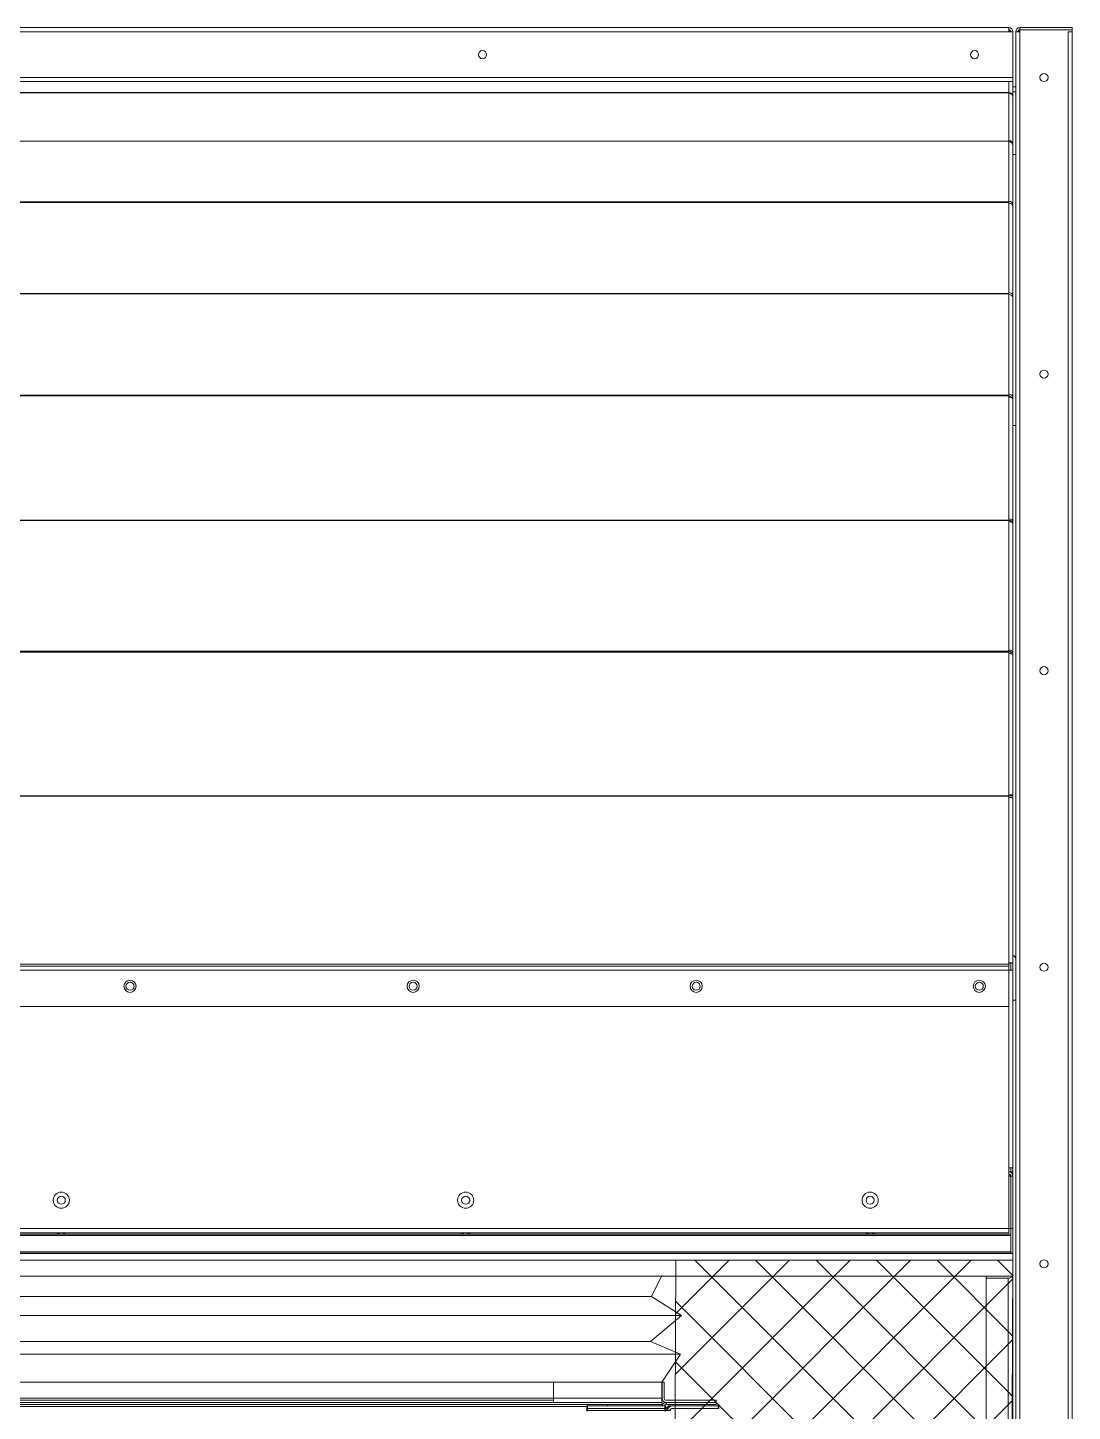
# Model space of a CAD drawing. Header units: millimetres. Extents: x 1416 to 30823, y 990 to 21785.
# Drawn here: x 22346 to 23121, y 10547 to 11573 of the extents above; entities that cross this region are included whole.
import ezdxf

# ---------------------------------------------------------------- set-up
doc = ezdxf.new("R2010")
doc.units = ezdxf.units.MM

# ---------------------------------------------------------------- blocks, each defined once
blk = doc.blocks.new('3753456')
at = {"color": 0, "lineweight": 5}
for p, q in [((337590.2, 91235.5), (337597.8, 91251)), ((337612.3, 91221.4), (337590.2, 91235.5)), ((337589.4, 91202.2), (337612.3, 91221.4)), ((337611.6, 91192.6), (337589.4, 91202.2)), ((337597.8, 91172), (337611.6, 91192.6))]:
    blk.add_line(p, q, dxfattribs=at)
blk = doc.blocks.new('45735')
at = {"color": 0, "lineweight": 5}
for p, q in [((339300, 91099.7), (338517, 91099.7)), ((338539.1, 91085.6), (339322.1, 91085.6)), ((338516.2, 91066.4), (339299.2, 91066.4)), ((339321.4, 91056.8), (338538.4, 91056.8))]:
    blk.add_line(p, q, dxfattribs=at)
for p in [(926.8, -135.8), (1709.8, -135.8)]:
    blk.add_blockref('3753456', p, dxfattribs=at)
blk = doc.blocks.new('2')
at = {"lineweight": 5}
h = blk.add_hatch(dxfattribs=at)
h.set_pattern_fill('ANSI37', scale=10)
h.set_pattern_definition([(45, (-804834.448, -424424.915), (-22.4506403, 22.4506403), []), (135, (-804834.448, -424424.915), (-22.4506403, -22.4506403), [])])
h.paths.add_polyline_path([(23068.2, 8736.4), (23076.6, 10658.7), (22826.6, 10658.7), (22818.2, 8736.4)])
at = {"color": 7, "lineweight": 20}
for p, q in [((23073.5, 11573), (20467.7, 11573)), ((23073.5, 11569.9), (20467.7, 11569.9)), ((23078.6, 8728.1), (23078.6, 11569.9)), ((23081.7, 8728.1), (23081.7, 11569.9)), ((23117.5, 8728.1), (23117.5, 11569.9)), ((23120.6, 8728.1), (23120.6, 11569.9)), ((23076.6, 11536.1), (20464.6, 11536.1)), ((23076.6, 11533), (20464.6, 11533)), ((21979.7, 11524.9), (23073.5, 11524.9)), ((21979.7, 11524.7), (23073.5, 11524.7)), ((21979.7, 11488.9), (23073.5, 11488.9)), ((21979.7, 11488.8), (23073.5, 11488.8)), ((21979.7, 11443.8), (23073.5, 11443.8)), ((21979.7, 11443.4), (23073.5, 11443.4)), ((21979.7, 11375.8), (23073.5, 11375.8)), ((21979.7, 11375.6), (23073.5, 11375.6)), ((21979.7, 11300.4), (23073.5, 11300.4)), ((21979.7, 11299.9), (23073.5, 11299.9)), ((21979.7, 11207.7), (23073.5, 11207.7)), ((21979.7, 11207.5), (23073.5, 11207.5)), ((21979.7, 11110.4), (23073.5, 11110.4)), ((21979.7, 11109.7), (23073.5, 11109.7)), ((21979.7, 11003.1), (23073.5, 11003.1)), ((21979.7, 11002.8), (23073.5, 11002.8)), ((23073.5, 10878.2), (21979.7, 10878.2)), ((21979.7, 10876.9), (23073.5, 10876.9)), ((21979.7, 10873.8), (23073.5, 10873.8)), ((21979.7, 10846.9), (23073.5, 10846.9)), ((23075, 10678.1), (20466.2, 10678.1)), ((23075, 10677), (20466.2, 10677)), ((20467.7, 10682.2), (23073.5, 10682.2)), ((20467.7, 10679.1), (23073.5, 10679.1)), ((20466.2, 10664.9), (23075, 10664.9)), ((23076.6, 10663.6), (20464.6, 10663.6)), ((23076.6, 10658.7), (20464.6, 10658.7)), ((20466.2, 10663.9), (23075, 10663.9)), ((20464.6, 10646.8), (23076.6, 10646.8))]:
    blk.add_line(p, q, dxfattribs=at)
at = {"color": 7, "lineweight": 20, "ltscale": 0.001722}
for p, q in [((23073.5, 11569.9), (23073.5, 11573)), ((23076.6, 11569.9), (23073.5, 11569.9)), ((23078.6, 11569.9), (23081.7, 11569.9)), ((23120.6, 11569.9), (23117.5, 11569.9)), ((23120.6, 11569.9), (23117.5, 11569.9)), ((23076.6, 11536.1), (23076.6, 11533)), ((23073.5, 10873.8), (23073.5, 10876.9)), ((23073.5, 10873.9), (23076.6, 10873.9)), ((23073.5, 10727.2), (23076.6, 10727.2)), ((23073.5, 10679.1), (23073.5, 10682.2)), ((22816.1, 10556.3), (22816.1, 10553.2))]:
    blk.add_line(p, q, dxfattribs=at)
at = {"color": 7, "lineweight": 20, "ltscale": 0.00056596}
blk.add_line((23074.6, 11569.9), (23074.6, 11570.9), dxfattribs=at)
at = {"color": 7, "lineweight": 20, "ltscale": 0.018778}
blk.add_line((23076.6, 11536.1), (23076.6, 11569.9), dxfattribs=at)
at = {"color": 7, "lineweight": 20, "ltscale": 0.021611}
for p, q in [((23120.6, 11573), (23081.7, 11573)), ((23120.6, 11571.4), (23081.7, 11571.4)), ((23075, 10682.2), (23075, 10721.1)), ((23075, 10682.2), (23075, 10721.1)), ((23076.6, 10682.2), (23076.6, 10721.1)), ((23076.6, 10682.2), (23076.6, 10721.1))]:
    blk.add_line(p, q, dxfattribs=at)
at = {"color": 7, "lineweight": 20, "ltscale": 0.000888889}
for p, q in [((23081.7, 11573), (23081.7, 11571.4)), ((23120.6, 11573), (23120.6, 11571.4)), ((23075, 11298.9), (23076.6, 11298.9)), ((23075, 11206.9), (23076.6, 11206.9)), ((23075, 11109.8), (23076.6, 11109.8)), ((23075, 11003.3), (23076.6, 11003.3)), ((23076.6, 10721.1), (23075, 10721.1)), ((23076.6, 10724.2), (23076.6, 10722.6)), ((23076.6, 10682.2), (23075, 10682.2)), ((23076.6, 10663.8), (23075, 10663.8)), ((22816.3, 10568.2), (22817.9, 10568.2)), ((22735.8, 10554.8), (22735.8, 10553.2)), ((22816.3, 10551.6), (22816.3, 10553.2)), ((22819.4, 10553.2), (22819.4, 10551.6)), ((22856.3, 10551.6), (22856.3, 10554.8))]:
    blk.add_line(p, q, dxfattribs=at)
at = {"color": 7, "lineweight": 20, "ltscale": 0.000833333}
for p, q in [((23081.7, 11571.4), (23081.7, 11569.9)), ((23120.6, 11569.9), (23120.6, 11571.4)), ((23075, 10721.1), (23073.5, 10721.1)), ((23075, 10682.2), (23073.5, 10682.2)), ((22735.8, 10554.8), (22735.8, 10556.3)), ((22760.4, 10548.6), (22760.4, 10547.1)), ((22760.9, 10548.6), (22760.9, 10547.1)), ((22818.4, 10548.6), (22818.4, 10547.1)), ((22818.9, 10548.6), (22818.9, 10547.1))]:
    blk.add_line(p, q, dxfattribs=at)
at = {"color": 7, "lineweight": 20, "ltscale": 0.007103}
blk.add_line((23120.6, 11557.1), (23120.6, 11569.9), dxfattribs=at)
at = {"color": 7, "lineweight": 20, "ltscale": 0.002286}
blk.add_line((23120.6, 11557.1), (23120.6, 11553), dxfattribs=at)
at = {"color": 7, "lineweight": 20, "ltscale": 0.004468}
blk.add_line((23073.5, 11533), (23073.5, 11525), dxfattribs=at)
at = {"color": 7, "lineweight": 20, "ltscale": 5.01906e-05}
blk.add_line((23076.6, 11531.6), (23076.6, 11531.7), dxfattribs=at)
at = {"color": 7, "lineweight": 20, "ltscale": 0.005416}
blk.add_line((23076.6, 11531.6), (23076.6, 11521.9), dxfattribs=at)
at = {"color": 7, "lineweight": 20, "ltscale": 0.001111}
for p, q in [((23078.6, 11529), (23076.6, 11529)), ((23078.6, 11525.5), (23076.6, 11525.5)), ((23076.6, 11479), (23078.6, 11479)), ((23076.6, 11277.8), (23078.6, 11277.8)), ((23078.6, 10851.6), (23076.6, 10851.6)), ((22760.4, 10548.6), (22760.4, 10550.6)), ((22760.9, 10548.6), (22760.9, 10550.6)), ((22818.4, 10548.6), (22818.4, 10550.6)), ((22818.9, 10548.6), (22818.9, 10550.6)), ((22857.9, 10548.6), (22857.9, 10550.6)), ((22858.4, 10548.6), (22858.4, 10550.6))]:
    blk.add_line(p, q, dxfattribs=at)
at = {"color": 7, "lineweight": 20, "ltscale": 5.06378e-05}
blk.add_line((23073.5, 11525), (23073.5, 11524.9), dxfattribs=at)
at = {"color": 7, "lineweight": 20, "ltscale": 8.68979e-05}
blk.add_line((23073.5, 11524.7), (23073.5, 11524.9), dxfattribs=at)
at = {"color": 7, "lineweight": 20, "ltscale": 0.000182321}
blk.add_line((23073.5, 11524.4), (23073.5, 11524.7), dxfattribs=at)
at = {"color": 7, "lineweight": 20, "ltscale": 0.019501}
for p, q in [((23073.5, 11524.4), (23073.5, 11489.3)), ((23076.6, 11521.4), (23076.6, 11486.3))]:
    blk.add_line(p, q, dxfattribs=at)
at = {"color": 7, "lineweight": 20, "ltscale": 1.77147e-05}
blk.add_line((23076.6, 11521.9), (23076.6, 11521.9), dxfattribs=at)
at = {"color": 7, "lineweight": 20, "ltscale": 0.020143}
blk.add_line((23076.6, 11485.6), (23076.6, 11521.9), dxfattribs=at)
at = {"color": 7, "lineweight": 20, "ltscale": 0.000181183}
blk.add_line((23073.5, 11488.9), (23073.5, 11489.3), dxfattribs=at)
at = {"color": 7, "lineweight": 20, "ltscale": 5.76158e-05}
blk.add_line((23073.5, 11488.8), (23073.5, 11488.9), dxfattribs=at)
at = {"color": 7, "lineweight": 20, "ltscale": 0.000228135}
blk.add_line((23073.5, 11488.4), (23073.5, 11488.8), dxfattribs=at)
at = {"color": 7, "lineweight": 20, "ltscale": 0.024554}
for p, q in [((23073.5, 11488.4), (23073.5, 11444.2)), ((23076.6, 11485.6), (23076.6, 11441.4))]:
    blk.add_line(p, q, dxfattribs=at)
at = {"color": 7, "lineweight": 20, "ltscale": 5.95243e-05}
blk.add_line((23076.5, 11486.3), (23076.6, 11486.3), dxfattribs=at)
at = {"color": 7, "lineweight": 20, "ltscale": 0.019078}
blk.add_line((23076.6, 11452), (23076.6, 11486.3), dxfattribs=at)
at = {"color": 7, "lineweight": 20, "ltscale": 0.000229568}
blk.add_line((23073.5, 11443.8), (23073.5, 11444.2), dxfattribs=at)
at = {"color": 7, "lineweight": 20, "ltscale": 0.000214269}
blk.add_line((23073.5, 11443.4), (23073.5, 11443.8), dxfattribs=at)
at = {"color": 7, "lineweight": 20, "ltscale": 0.000344851}
blk.add_line((23073.5, 11442.8), (23073.5, 11443.4), dxfattribs=at)
at = {"color": 7, "lineweight": 20, "ltscale": 0.036885}
for p, q in [((23073.5, 11442.8), (23073.5, 11376.4)), ((23076.6, 11440.4), (23076.6, 11374))]:
    blk.add_line(p, q, dxfattribs=at)
at = {"color": 7, "lineweight": 20, "ltscale": 0.000162064}
blk.add_line((23076.3, 11441.4), (23076.6, 11441.4), dxfattribs=at)
at = {"color": 7, "lineweight": 20, "ltscale": 0.017676}
blk.add_line((23076.6, 11409.6), (23076.6, 11441.4), dxfattribs=at)
at = {"color": 7, "lineweight": 20, "ltscale": 0.000342699}
blk.add_line((23073.5, 11375.8), (23073.5, 11376.4), dxfattribs=at)
at = {"color": 7, "lineweight": 20, "ltscale": 0.000101871}
blk.add_line((23073.5, 11375.6), (23073.5, 11375.8), dxfattribs=at)
at = {"color": 7, "lineweight": 20, "ltscale": 0.00038102}
blk.add_line((23073.5, 11375.6), (23073.5, 11374.9), dxfattribs=at)
at = {"color": 7, "lineweight": 20, "ltscale": 0.000125526}
blk.add_line((23073.5, 11374.9), (23073.5, 11375.2), dxfattribs=at)
at = {"color": 7, "lineweight": 20, "ltscale": 0.041009}
for p, q in [((23073.5, 11374.9), (23073.5, 11301.1)), ((23076.6, 11372.7), (23076.6, 11298.9))]:
    blk.add_line(p, q, dxfattribs=at)
at = {"color": 7, "lineweight": 20, "ltscale": 0.000315481}
blk.add_line((23076.1, 11374), (23076.6, 11374), dxfattribs=at)
at = {"color": 7, "lineweight": 20, "ltscale": 0.015571}
blk.add_line((23076.6, 11346), (23076.6, 11374), dxfattribs=at)
at = {"color": 7, "lineweight": 20, "ltscale": 0.000383413}
blk.add_line((23073.5, 11301.1), (23073.5, 11300.4), dxfattribs=at)
at = {"color": 7, "lineweight": 20, "ltscale": 0.000318226}
blk.add_line((23073.5, 11299.9), (23073.5, 11300.4), dxfattribs=at)
at = {"color": 7, "lineweight": 20, "ltscale": 0.000523852}
blk.add_line((23073.5, 11300), (23073.5, 11299), dxfattribs=at)
at = {"color": 7, "lineweight": 20, "ltscale": 0.000469699}
blk.add_line((23073.5, 11299.9), (23073.5, 11299), dxfattribs=at)
at = {"color": 7, "lineweight": 20, "ltscale": 0.050238}
for p, q in [((23073.5, 11299), (23073.5, 11208.6)), ((23076.6, 11297.3), (23076.6, 11206.9))]:
    blk.add_line(p, q, dxfattribs=at)
at = {"color": 7, "lineweight": 20, "ltscale": 3.37381e-05}
blk.add_line((23075, 11298.8), (23075, 11298.9), dxfattribs=at)
at = {"color": 7, "lineweight": 20, "ltscale": 0.01323}
blk.add_line((23076.6, 11275), (23076.6, 11298.9), dxfattribs=at)
at = {"color": 7, "lineweight": 20, "ltscale": 0.000466768}
blk.add_line((23073.5, 11208.6), (23073.5, 11207.7), dxfattribs=at)
at = {"color": 7, "lineweight": 20, "ltscale": 0.000134994}
blk.add_line((23073.5, 11207.5), (23073.5, 11207.7), dxfattribs=at)
at = {"color": 7, "lineweight": 20, "ltscale": 0.000610792}
blk.add_line((23073.5, 11207.7), (23073.5, 11206.6), dxfattribs=at)
at = {"color": 7, "lineweight": 20, "ltscale": 0.000492271}
blk.add_line((23073.5, 11207.5), (23073.5, 11206.6), dxfattribs=at)
at = {"color": 7, "lineweight": 20, "ltscale": 0.052983}
for p, q in [((23073.5, 11206.6), (23073.5, 11111.2)), ((23076.6, 11205.2), (23076.6, 11109.8))]:
    blk.add_line(p, q, dxfattribs=at)
at = {"color": 7, "lineweight": 20, "ltscale": 0.000257803}
blk.add_line((23075, 11206.4), (23075, 11206.9), dxfattribs=at)
at = {"color": 7, "lineweight": 20, "ltscale": 0.010363}
blk.add_line((23076.6, 11188.2), (23076.6, 11206.9), dxfattribs=at)
at = {"color": 7, "lineweight": 20, "ltscale": 0.000495362}
blk.add_line((23073.5, 11111.2), (23073.5, 11110.4), dxfattribs=at)
at = {"color": 7, "lineweight": 20, "ltscale": 0.001012}
blk.add_line((23073.5, 11110.5), (23073.5, 11108.7), dxfattribs=at)
at = {"color": 7, "lineweight": 20, "ltscale": 0.000387411}
blk.add_line((23073.5, 11109.7), (23073.5, 11110.4), dxfattribs=at)
at = {"color": 7, "lineweight": 20, "ltscale": 0.000543222}
blk.add_line((23073.5, 11109.7), (23073.5, 11108.7), dxfattribs=at)
at = {"color": 7, "lineweight": 20, "ltscale": 0.058102}
for p, q in [((23073.5, 11108.7), (23073.5, 11004.1)), ((23076.6, 11107.9), (23076.6, 11003.3))]:
    blk.add_line(p, q, dxfattribs=at)
at = {"color": 7, "lineweight": 20, "ltscale": 0.000676388}
blk.add_line((23075, 11108.6), (23075, 11109.8), dxfattribs=at)
at = {"color": 7, "lineweight": 20, "ltscale": 0.007338}
blk.add_line((23076.6, 11096.6), (23076.6, 11109.8), dxfattribs=at)
at = {"color": 7, "lineweight": 20, "ltscale": 0.000539832}
blk.add_line((23073.5, 11004.1), (23073.5, 11003.1), dxfattribs=at)
at = {"color": 7, "lineweight": 20, "ltscale": 0.001029}
blk.add_line((23073.5, 11003.7), (23073.5, 11001.9), dxfattribs=at)
at = {"color": 7, "lineweight": 20, "ltscale": 0.000153368}
blk.add_line((23073.5, 11002.8), (23073.5, 11003.1), dxfattribs=at)
at = {"color": 7, "lineweight": 20, "ltscale": 0.000861584}
blk.add_line((23075, 11001.8), (23075, 11003.3), dxfattribs=at)
at = {"color": 7, "lineweight": 20, "ltscale": 0.004022}
blk.add_line((23076.6, 10996.1), (23076.6, 11003.3), dxfattribs=at)
at = {"color": 7, "lineweight": 20, "ltscale": 0.00054973}
blk.add_line((23073.5, 11002.8), (23073.5, 11001.9), dxfattribs=at)
at = {"color": 7, "lineweight": 20, "ltscale": 0.068058}
for p, q in [((23073.5, 11001.9), (23073.5, 10879.3)), ((23076.6, 11001.4), (23076.6, 10878.9))]:
    blk.add_line(p, q, dxfattribs=at)
at = {"color": 7, "lineweight": 20, "ltscale": 0.000665626}
blk.add_line((23073.5, 10879.3), (23073.5, 10878.2), dxfattribs=at)
at = {"color": 7, "lineweight": 20, "ltscale": 0.002905}
blk.add_line((23073.5, 10879.1), (23073.5, 10873.9), dxfattribs=at)
at = {"color": 7, "lineweight": 20, "ltscale": 0.000707283}
blk.add_line((23073.5, 10878.2), (23073.5, 10876.9), dxfattribs=at)
at = {"color": 7, "lineweight": 20, "ltscale": 0.0815}
for p, q in [((23073.5, 10873.9), (23073.5, 10727.2)), ((23076.6, 10873.9), (23076.6, 10727.2))]:
    blk.add_line(p, q, dxfattribs=at)
at = {"color": 7, "lineweight": 20, "ltscale": 0.014944}
blk.add_line((23073.5, 10846.9), (23073.5, 10873.8), dxfattribs=at)
at = {"color": 7, "lineweight": 20, "ltscale": 0.002779}
blk.add_line((23075, 10873.9), (23075, 10878.9), dxfattribs=at)
at = {"color": 7, "lineweight": 20, "ltscale": 0.003101}
blk.add_line((23076.6, 10873.3), (23076.6, 10878.9), dxfattribs=at)
at = {"color": 7, "lineweight": 20, "ltscale": 0.001669}
for p, q in [((23073.5, 10727.2), (23073.5, 10724.2)), ((23075, 10724.2), (23075, 10727.2)), ((23076.6, 10724.2), (23076.6, 10727.2))]:
    blk.add_line(p, q, dxfattribs=at)
at = {"color": 7, "lineweight": 20, "ltscale": 0.025}
blk.add_line((23073.5, 10682.2), (23073.5, 10727.2), dxfattribs=at)
at = {"color": 7, "lineweight": 20, "ltscale": 1.32336e-05}
blk.add_line((23073.5, 10722.6), (23073.5, 10722.6), dxfattribs=at)
at = {"color": 7, "lineweight": 20, "ltscale": 0.000579045}
for p, q in [((23073.5, 10721.1), (23073.5, 10722.1)), ((23076.6, 10721.1), (23076.6, 10722.1))]:
    blk.add_line(p, q, dxfattribs=at)
at = {"color": 7, "lineweight": 20, "ltscale": 0.000598884}
blk.add_line((23073.5, 10722.1), (23074.6, 10722.1), dxfattribs=at)
at = {"color": 7, "lineweight": 20, "ltscale": 0.001703}
blk.add_line((23073.6, 10724.2), (23076.6, 10724.2), dxfattribs=at)
at = {"color": 7, "lineweight": 20, "ltscale": 0.000215038}
for p, q in [((23076.2, 10722.6), (23076.6, 10722.6)), ((22817.9, 10553.2), (22817.9, 10552.8))]:
    blk.add_line(p, q, dxfattribs=at)
at = {"color": 7, "lineweight": 20, "ltscale": 0.000100412}
blk.add_line((23076.4, 10722.1), (23076.6, 10722.1), dxfattribs=at)
at = {"color": 7, "lineweight": 20, "ltscale": 0.000253866}
blk.add_line((23076.6, 10722.1), (23076.6, 10722.6), dxfattribs=at)
at = {"color": 7, "lineweight": 20, "ltscale": 0.010219}
for p, q in [((23075, 10682.2), (23075, 10663.8)), ((23076.6, 10682.2), (23076.6, 10663.8))]:
    blk.add_line(p, q, dxfattribs=at)
at = {"color": 7, "lineweight": 20, "ltscale": 0.006747}
blk.add_line((23075, 10664.9), (23075, 10677), dxfattribs=at)
at = {"color": 7, "lineweight": 20, "ltscale": 0.010301}
blk.add_line((23076.6, 10663.6), (23076.6, 10682.2), dxfattribs=at)
blk.add_line((23076.6, 10663.6), (23076.6, 10682.2), dxfattribs=at)
at = {"color": 7, "lineweight": 20, "ltscale": 0.00275}
blk.add_line((23076.6, 10663.6), (23076.6, 10658.7), dxfattribs=at)
at = {"color": 7, "lineweight": 20, "ltscale": 0.00658}
blk.add_line((23076.6, 10646.8), (23076.6, 10658.7), dxfattribs=at)
at = {"color": 7, "lineweight": 20, "ltscale": 0.00583}
blk.add_line((23076.6, 10658.7), (23076.6, 10648.2), dxfattribs=at)
at = {"color": 7, "lineweight": 20, "ltscale": 0.009167}
for p, q in [((23073.1, 10646.8), (23056.6, 10646.8)), ((23073.1, 10645.4), (23056.6, 10645.4))]:
    blk.add_line(p, q, dxfattribs=at)
at = {"color": 7, "lineweight": 20, "ltscale": 0.000773611}
blk.add_line((23056.6, 10645.4), (23056.6, 10646.8), dxfattribs=at)
at = {"color": 7, "lineweight": 20, "ltscale": 0.415127}
for p, q in [((23056.6, 10645.4), (23056.6, 9898.2)), ((23073.1, 9898.2), (23073.1, 10645.4)), ((23076.6, 9900.6), (23076.6, 10647.8))]:
    blk.add_line(p, q, dxfattribs=at)
at = {"color": 7, "lineweight": 20, "ltscale": 2.39452e-05}
blk.add_line((23073.1, 10646.8), (23073.1, 10646.8), dxfattribs=at)
at = {"color": 7, "lineweight": 20, "ltscale": 0.000193403}
blk.add_line((23076.6, 10647.8), (23076.6, 10648.2), dxfattribs=at)
at = {"color": 7, "lineweight": 20, "ltscale": 0.015084}
blk.add_line((23076.6, 10619.7), (23076.6, 10646.8), dxfattribs=at)
at = {"color": 7, "lineweight": 20, "ltscale": 0.098092}
blk.add_line((23076.6, 10443.1), (23076.6, 10619.7), dxfattribs=at)
at = {"color": 7, "lineweight": 20, "ltscale": 0.434111}
for p, q in [((22030.7, 10568.2), (22735.8, 10568.2)), ((22029.8, 10553.2), (22735.8, 10553.2)), ((22030.6, 10554.8), (22735.8, 10554.8))]:
    blk.add_line(p, q, dxfattribs=at)
at = {"color": 7, "lineweight": 20, "ltscale": 0.044611}
for p, q in [((22816.1, 10568.2), (22735.8, 10568.2)), ((22816.1, 10556.3), (22735.8, 10556.3))]:
    blk.add_line(p, q, dxfattribs=at)
at = {"color": 7, "lineweight": 20, "ltscale": 0.006611}
for p, q in [((22735.8, 10568.2), (22735.8, 10556.3)), ((22816.1, 10556.3), (22816.1, 10568.2)), ((22816.3, 10556.3), (22816.3, 10568.2)), ((22817.9, 10556.3), (22817.9, 10568.2))]:
    blk.add_line(p, q, dxfattribs=at)
at = {"color": 7, "lineweight": 20, "ltscale": 0.3905}
blk.add_line((22032.9, 10556.3), (22735.8, 10556.3), dxfattribs=at)
at = {"color": 7, "lineweight": 20, "ltscale": 0.435222}
for p, q in [((22816.3, 10553.2), (22032.9, 10553.2)), ((22816.3, 10551.6), (22032.9, 10551.6))]:
    blk.add_line(p, q, dxfattribs=at)
at = {"color": 7, "lineweight": 20, "ltscale": 0.432889}
blk.add_line((22035, 10551.6), (22814.2, 10551.6), dxfattribs=at)
at = {"color": 7, "lineweight": 20, "ltscale": 0.022444}
blk.add_line((22775.9, 10551.6), (22816.3, 10551.6), dxfattribs=at)
at = {"color": 7, "lineweight": 20, "ltscale": 0.000555547}
for p, q in [((22775.9, 10550.6), (22775.9, 10551.6)), ((22816.3, 10551.6), (22816.3, 10550.6))]:
    blk.add_line(p, q, dxfattribs=at)
at = {"color": 7, "lineweight": 20, "ltscale": 0.000814101}
blk.add_line((22817.9, 10553.2), (22819.4, 10553.2), dxfattribs=at)
at = {"color": 7, "lineweight": 20, "ltscale": 0.0205}
for p, q in [((22819.4, 10554.8), (22856.3, 10554.8)), ((22819.4, 10553.2), (22856.3, 10553.2)), ((22819.4, 10553.2), (22856.3, 10553.2)), ((22819.4, 10551.6), (22856.3, 10551.6))]:
    blk.add_line(p, q, dxfattribs=at)
at = {"color": 7, "lineweight": 20, "ltscale": 1.33788e-05}
blk.add_line((22819.4, 10551.6), (22819.4, 10551.6), dxfattribs=at)
at = {"color": 7, "lineweight": 20, "ltscale": 0.373111}
blk.add_line((22760.4, 10550.1), (22088.8, 10550.1), dxfattribs=at)
at = {"color": 7, "lineweight": 20, "ltscale": 0.032222}
for p, q in [((22818.4, 10550.6), (22760.4, 10550.6)), ((22818.4, 10548.6), (22760.4, 10548.6)), ((22818.4, 10547.1), (22760.4, 10547.1)), ((22818.9, 10550.6), (22760.9, 10550.6)), ((22818.9, 10548.6), (22760.9, 10548.6)), ((22818.9, 10547.1), (22760.9, 10547.1))]:
    blk.add_line(p, q, dxfattribs=at)
at = {"color": 7, "lineweight": 20, "ltscale": 0.000277763}
for p, q in [((22760.4, 10546.6), (22760.4, 10547.1)), ((22760.9, 10546.6), (22760.9, 10547.1)), ((22818.4, 10546.6), (22818.4, 10547.1)), ((22818.9, 10546.6), (22818.9, 10547.1))]:
    blk.add_line(p, q, dxfattribs=at)
at = {"color": 7, "lineweight": 20, "ltscale": 0.001944}
blk.add_line((22822.4, 10547.1), (22818.9, 10547.1), dxfattribs=at)
at = {"color": 7, "lineweight": 20, "ltscale": 0.000582846}
blk.add_line((22820.9, 10550.6), (22820.9, 10549.5), dxfattribs=at)
at = {"color": 7, "lineweight": 20, "ltscale": 0.001349}
blk.add_line((22823.3, 10550.6), (22820.9, 10550.6), dxfattribs=at)
at = {"color": 7, "lineweight": 20, "ltscale": 0.000187053}
blk.add_line((22821.9, 10550.6), (22821.9, 10550.3), dxfattribs=at)
at = {"color": 7, "lineweight": 20, "ltscale": 0.000793738}
blk.add_line((22823.3, 10550.6), (22821.9, 10550.6), dxfattribs=at)
at = {"color": 7, "lineweight": 20, "ltscale": 0.000277761}
blk.add_line((22822.4, 10546.6), (22822.4, 10547.1), dxfattribs=at)
at = {"color": 7, "lineweight": 20, "ltscale": 0.019167}
for p, q in [((22857.9, 10550.6), (22823.4, 10550.6)), ((22857.9, 10548.6), (22823.4, 10548.6)), ((22858.4, 10550.6), (22823.9, 10550.6)), ((22858.4, 10548.6), (22823.9, 10548.6))]:
    blk.add_line(p, q, dxfattribs=at)
at = {"color": 0, "lineweight": 20}
blk.add_lwpolyline([(22826.6, 10658.7), (23076.6, 10658.7), (23068.2, 8736.4), (22818.2, 8736.4)], close=True, dxfattribs=at)
at = {"color": 7, "lineweight": 20}
for centre, radius in [((22683.1, 11553), 3), ((23048.1, 11553), 3), ((23099.6, 11536), 3), ((23099.6, 11316), 3), ((23099.6, 11096), 3), ((23099.6, 10876), 3), ((22421.6, 10861.9), 4.5), ((22421.6, 10861.9), 3), ((22631.6, 10861.9), 4.5), ((22631.6, 10861.9), 3), ((22841.6, 10861.9), 4.5), ((22841.6, 10861.9), 3), ((23051.6, 10861.9), 4.5), ((23051.6, 10861.9), 3), ((22370.6, 10703.2), 6), ((22370.6, 10703.2), 3), ((22670.6, 10703.2), 6), ((22670.6, 10703.2), 3), ((22970.6, 10703.2), 6), ((22970.6, 10703.2), 3), ((23099.6, 10656), 3)]:
    blk.add_circle(centre, radius, dxfattribs=at)
for centre, radius, start, end in [((23073.5, 11569.9), 3.1, 0, 90), ((23073.5, 11569.9), 1.5, 0, 90), ((23073.1, 11569.5), 3.5, 0, 0.666), ((23073, 11569.4), 3.6, 0, 1.4661), ((23081.7, 11569.9), 3.1, 90, 180), ((23081.7, 11569.9), 1.5, 90, 180), ((23082.1, 11569.5), 1.5, 105.4662, 164.534), ((23073.5, 11534.1), 3.1, 337.3314, 339.2164), ((23073.1, 11536.5), 3.5, 359.334, 0), ((23073.5, 11534.1), 3.1, 359.3499, 0), ((23073.1, 11527.5), 3.5, 0, 0.6157), ((23073.5, 11354.5), 3.1, 359.0946, 0), ((23073.5, 11338.2), 3.1, 0, 0.8218), ((23117.1, 11336.5), 3.5, 359.8196, 0), ((23073.5, 11115.3), 3.1, 0, 0.7204), ((23073.5, 10721.1), 3.1, 0, 90), ((23073.5, 10721.1), 1.5, 0, 90), ((22819.4, 10556.3), 3.1, 180, 270), ((22819.4, 10550.1), 3.1, 90, 170.7179), ((22819.4, 10556.3), 1.5, 180, 270), ((22819.4, 10550.1), 1.5, 90, 160.5281), ((22822.4, 10547.1), 3.5, 115.377, 180), ((22823.4, 10547.1), 3.5, 90, 180), ((22823.9, 10547.1), 3.5, 90, 180), ((22823.4, 10547.1), 1.5, 90, 180), ((22823.9, 10547.1), 1.5, 90, 180)]:
    blk.add_arc(centre, radius, start, end, dxfattribs=at)
for centre, major_axis, ratio, start_param, end_param in [((23073.5, 11531.6), (-3.1, 0), 0.995898, 3.141593, 3.605089), ((23073.5, 11531.7), (3.1, 0), 1, 0, 0.429168), ((23073.5, 11521.9), (-3.1, 0), 0.995898, 3.141593, 4.712389), ((23073.5, 11521.4), (-3.1, 0), 0.945441, 3.141593, 4.712389), ((23073.5, 11486.3), (-3.1, 0), 0.945441, 3.141593, 4.712389), ((23073.5, 11485.6), (-3.1, 0), 0.911987, 3.141593, 4.712389), ((23073.5, 11441.4), (-3.1, 0), 0.911987, 3.141593, 4.712389), ((23073.5, 11440.4), (-3.1, 0), 0.787572, 3.141593, 4.712389), ((23073.5, 11374), (-3.1, 0), 0.787572, 3.141593, 4.712389), ((23073.5, 11374), (-1.5, 0), 0.787572, 3.897536, 4.712389), ((23073.5, 11372.7), (-3.1, 0), 0.728422, 3.141593, 4.712389), ((23073.5, 11355), (3.1, 0), 0.809022, 6.267501, 6.283185), ((23073.5, 11338.1), (-3.1, 0), 0.99655, 3.141593, 3.150933), ((23073.5, 11338), (-3.1, 0), 0.977239, 3.141593, 3.155876), ((23073.5, 11333), (-3.1, 0), 0.968276, 3.141593, 3.146662), ((23073.5, 11318), (-3.1, 0), 0.944147, 3.141593, 3.146651), ((23073.5, 11310.9), (-3.1, 0), 0.977239, 3.141593, 3.154321), ((23073.5, 11298.9), (-3.1, 0), 0.728422, 3.141593, 4.712389), ((23073.5, 11310.2), (-3.1, 0), 0.850543, 3.141593, 3.154078), ((23073.5, 11298.9), (-1.5, 0), 0.728422, 3.141593, 4.712389), ((23073.5, 11297.3), (-3.1, 0), 0.543645, 3.141593, 4.712389), ((23073.5, 11298.2), (-3.1, 0), 0.878691, 3.141593, 3.146619), ((23073.5, 11243.1), (-3.1, 0), 0.850543, 3.141593, 3.152997), ((23073.5, 11241.8), (-3.1, 0), 0.719619, 3.141593, 3.152626), ((23073.5, 11206.9), (-3.1, 0), 0.543645, 3.141593, 4.712389), ((23073.5, 11206.9), (-1.5, 0), 0.543645, 3.141593, 4.712389), ((23073.5, 11205.2), (-3.1, 0), 0.465261, 3.141593, 4.712389), ((23073.5, 11153.3), (-3.1, 0), 0.719619, 3.141593, 3.151828), ((23073.5, 11151.7), (-3.1, 0), 0.446847, 3.141593, 3.150104), ((23073.5, 11109.8), (-3.1, 0), 0.465261, 3.141593, 4.712389), ((23073.5, 11109.8), (-1.5, 0), 0.465261, 3.141593, 4.712389), ((23073.5, 11107.9), (-3.1, 0), 0.240313, 3.141593, 4.712389), ((23073.5, 11115.2), (3.1, 0), 0.992634, 0, 0.009282), ((23073.5, 11115), (3.1, 0), 0.946894, 6.283185, 6.295648), ((23073.5, 11104.1), (3.1, 0), 0.929338, 0, 0.006167), ((23073.5, 11091.7), (3.1, 0), 0.946894, 6.283185, 6.294606), ((23073.5, 11090.8), (3.1, 0), 0.817118, 6.283185, 6.294326), ((23073.5, 11049), (3.1, 0), 0.817118, 6.283185, 6.293566), ((23073.5, 11047.6), (3.1, 0), 0.588362, 6.283185, 6.292688), ((23073.5, 11037.5), (-3.1, 0), 0.446847, 3.141593, 3.149765), ((23073.5, 11035.7), (-3.1, 0), 0.246895, 3.141593, 3.146315), ((23073.5, 11027.7), (3.1, 0), 0.754103, 0, 0.0053), ((23073.5, 11003.3), (-3.1, 0), 0.240313, 3.141593, 4.712389), ((23073.5, 11003.3), (-1.5, 0), 0.240313, 3.141593, 4.712389), ((23073.5, 11001.4), (-3.1, 0), 0.151261, 3.141593, 4.712389), ((23073.5, 10988.9), (3.1, 0), 0.588362, 6.283185, 6.292164), ((23073.5, 10987.2), (3.1, 0), 0.335364, 6.283185, 6.289477), ((23073.5, 10932.9), (-3.1, 0), 0.246895, 3.141593, 3.146199), ((23073.5, 10918.9), (3.1, 0), 0.335364, 6.283185, 6.289276), ((23075.1, 10882.2), (3.5, 0), 0.838671, 0.012418, 1.127777), ((23075.1, 10882.2), (1.5, 0), 0.838671, 6.283185, 6.302056), ((23073.5, 10878.9), (-3.1, 0), 0.151261, 3.141593, 4.712389), ((23073.5, 10878.9), (-1.5, 0), 0.151261, 3.141593, 4.712389), ((23073.5, 10721.1), (-1.5, 0), 0.695361, 3.182524, 4.712389), ((23073.5, 10721.1), (-3.1, 0), 0.695361, 3.141593, 3.169781), ((22370.6, 10678.4), (-3, 0), 0.695361, 5.942736, 6.283214), ((22370.6, 10678.4), (-3, 0), 0.695361, 0.000029, 0.127836), ((22370.6, 10677.2), (-3, 0), 0.695361, 5.196445, 5.846004), ((22370.6, 10675.8), (4.5, 0), 0.69625, 0.981351, 2.160242), ((22370.6, 10677.2), (-3, 0), 0.695361, 3.578774, 4.229082), ((22370.6, 10678.4), (-3, 0), 0.695361, 3.141622, 3.482042), ((22370.6, 10678.4), (-3, 0), 0.695361, 3.013425, 3.141622), ((22670.6, 10678.4), (-3, 0), 0.695361, 5.942736, 6.283214), ((22670.6, 10678.4), (-3, 0), 0.695361, 0.000029, 0.127836), ((22670.6, 10677.2), (-3, 0), 0.695361, 5.196445, 5.846004), ((22670.6, 10675.8), (4.5, 0), 0.69625, 0.981351, 2.160242), ((22670.6, 10677.2), (-3, 0), 0.695361, 3.578774, 4.229082), ((22670.6, 10678.4), (-3, 0), 0.695361, 3.141622, 3.482042), ((22670.6, 10678.4), (-3, 0), 0.695361, 3.013425, 3.141622), ((22970.6, 10678.4), (-3, 0), 0.695361, 5.942736, 6.283214), ((22970.6, 10678.4), (-3, 0), 0.695361, 0.000029, 0.127836), ((22970.6, 10677.2), (-3, 0), 0.695361, 5.196445, 5.846004), ((22970.6, 10675.8), (4.5, 0), 0.69625, 0.981351, 2.160242), ((22970.6, 10677.2), (-3, 0), 0.695361, 3.578774, 4.229082), ((22970.6, 10678.4), (-3, 0), 0.695361, 3.141622, 3.482042), ((22970.6, 10678.4), (-3, 0), 0.695361, 3.013425, 3.141622), ((23073.1, 10647.8), (1.5, 0), 0.69625, 4.712389, 5.000678), ((23073.1, 10647.8), (3.5, 0), 0.69625, 4.712389, 5.859761), ((22814.8, 10550.1), (-3.1, 0), 0.600899, 4.061862, 4.207317), ((22818.4, 10547.1), (3.5, 0), 0.600899, 1.244393, 1.427387), ((22817.4, 10547.1), (3.5, 0), 0.600899, 0.974905, 1.127885), ((22818.4, 10547.1), (1.5, 0), 0.600899, 1.159619, 1.230721), ((22817.4, 10547.1), (1.5, 0), 0.600899, 0.007409, 0.030057)]:
    blk.add_ellipse(centre, major_axis=major_axis, ratio=ratio, start_param=start_param, end_param=end_param, dxfattribs=at)
at = {"color": 0, "lineweight": 20}
blk.add_blockref('45735', (-316491.5, -80467.9), dxfattribs=at)

msp = doc.modelspace()

# ---------------------------------------------------------------- block references
msp.add_blockref('2', (0, 0))

doc.saveas('drawing.dxf')
